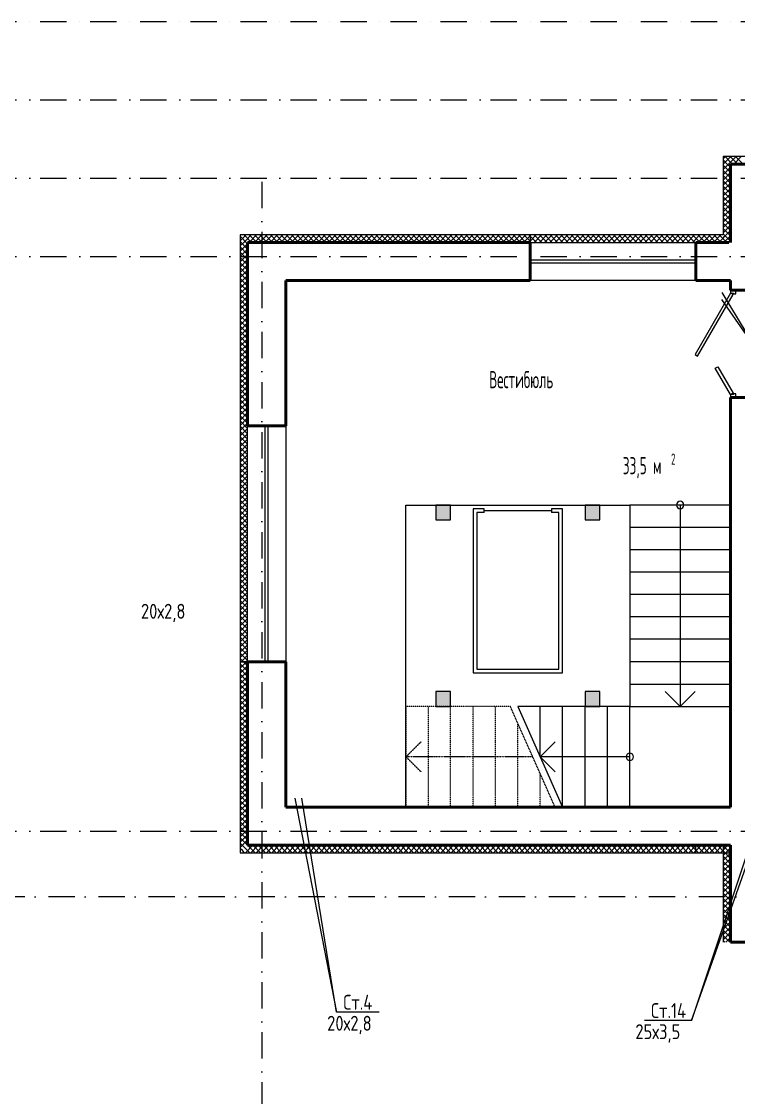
# Model space of a CAD drawing. Extents: x -1560602 to 321118, y -2308202 to -430103.
# Drawn here: x -1544603 to -1534998, y -2202217 to -2187796 of the extents above; entities that cross this region are included whole.
import ezdxf
from ezdxf.enums import TextEntityAlignment as Align

# ---------------------------------------------------------------- set-up
doc = ezdxf.new("R2010")
doc.units = 0
doc.header["$MEASUREMENT"] = 0
for name, pattern in [('Dot & Dashed', [670.277762, 352.777767, -176.388884, 0, -141.111112]), ('Штриховая', [0.4, 0.2, -0.2]), ('Штрихпунктирная', [0.670278, 0.352778, -0.176389, 0, -0.141111])]:
    doc.linetypes.add(name, pattern=pattern)
doc.layers.get('0').update_dxf_attribs({"color": 255, "linetype": 'CONTINUOUS'})
doc.layers.add('Двери', color=4, linetype='CONTINUOUS', lineweight=15)
doc.layers.add('стены', color=5, linetype='CONTINUOUS', lineweight=50)
for name, color, linetype in [('Оси', 253, 'Dot & Dashed'), ('отделка', 240, 'CONTINUOUS'), ('Текст', 7, 'CONTINUOUS'), ('Утеплитель', 6, 'CONTINUOUS')]:
    doc.layers.add(name, color=color, linetype=linetype)
doc.styles.get("Standard").update_dxf_attribs({"font": 'spds.shx', "width": 0.7, "height": 250})

msp = doc.modelspace()

# ---------------------------------------------------------------- hatches: boundary and pattern name
at = {"linetype": 'Continuous', "lineweight": 5}
for points in [[(-1539053.7, -2194476.2), (-1538853.7, -2194476.2), (-1538853.7, -2194276.2), (-1539053.7, -2194276.2)], [(-1537053.7, -2194476.2), (-1536853.7, -2194476.2), (-1536853.7, -2194276.2), (-1537053.7, -2194276.2)], [(-1539053.7, -2196976.2), (-1538853.7, -2196976.2), (-1538853.7, -2196776.2), (-1539053.7, -2196776.2)], [(-1537053.7, -2196976.2), (-1536853.7, -2196976.2), (-1536853.7, -2196776.2), (-1537053.7, -2196776.2)]]:
    msp.add_hatch(color=0, dxfattribs=at).paths.add_polyline_path(points, flags=0)

# ---------------------------------------------------------------- linework, layer by layer
at = {"color": 0}
for p, q in [((-1535219.3, -2191427.4, 0), (-1534783.3, -2192152.3)), ((-1534783.3, -2192152.3), (-1535219.3, -2191521.4, 0)), ((-1540942.3, -2198207), (-1540383.4, -2201073.8, 0)), ((-1540383.4, -2201073.8, 0), (-1540848.3, -2198207)), ((-1535624.9, -2201185.6, 0), (-1534552.1, -2198142.8, 0)), ((-1534648.6, -2198237.4, 0), (-1535624.9, -2201185.6, 0)), ((-1539813.2, -2201073.8, 0), (-1540383.4, -2201073.8, 0)), ((-1535624.9, -2201185.6, 0), (-1536258.9, -2201185.6, 0))]:
    msp.add_line(p, q, dxfattribs=at)
at = {"color": 0, "linetype": 'Continuous'}
for p, q in [((-1539453.7, -2198326.2), (-1539453.7, -2194276.2)), ((-1539453.7, -2194276.2), (-1536453.7, -2194276.2)), ((-1538853.7, -2194276.2), (-1539053.7, -2194276.2)), ((-1539053.7, -2194276.2), (-1539053.7, -2194476.2)), ((-1538853.7, -2194476.2), (-1538853.7, -2194276.2)), ((-1538553.7, -2194326.2), (-1538553.7, -2196526.2)), ((-1538403.7, -2194326.2), (-1538553.7, -2194326.2)), ((-1538403.7, -2194376.2), (-1538403.7, -2194326.2)), ((-1538403.7, -2194351.2), (-1537503.7, -2194351.2)), ((-1537353.7, -2194326.2), (-1537503.7, -2194326.2)), ((-1537503.7, -2194326.2), (-1537503.7, -2194376.2)), ((-1537353.7, -2196526.2), (-1537353.7, -2194326.2)), ((-1536853.7, -2194276.2), (-1537053.7, -2194276.2)), ((-1537053.7, -2194276.2), (-1537053.7, -2194476.2)), ((-1536853.7, -2194476.2), (-1536853.7, -2194276.2)), ((-1535103.7, -2194276.2), (-1536453.7, -2194276.2)), ((-1536453.7, -2194276.2), (-1536453.7, -2196676.2)), ((-1535778.7, -2194276.2), (-1535778.7, -2196976.2)), ((-1535103.7, -2196676.2), (-1535103.7, -2194276.2)), ((-1539053.7, -2194476.2), (-1538853.7, -2194476.2)), ((-1538503.7, -2194376.2), (-1538503.7, -2196476.2)), ((-1538403.7, -2194376.2), (-1538503.7, -2194376.2)), ((-1537403.7, -2194376.2), (-1537503.7, -2194376.2)), ((-1537403.7, -2196476.2), (-1537403.7, -2194376.2)), ((-1537053.7, -2194476.2), (-1536853.7, -2194476.2)), ((-1535103.7, -2194576.2), (-1536453.7, -2194576.2)), ((-1535103.7, -2194876.2), (-1536453.7, -2194876.2)), ((-1535103.7, -2195176.2), (-1536453.7, -2195176.2)), ((-1535103.7, -2195476.2), (-1536453.7, -2195476.2)), ((-1535103.7, -2195776.2), (-1536453.7, -2195776.2)), ((-1535103.7, -2196076.2), (-1536453.7, -2196076.2)), ((-1535103.7, -2196376.2), (-1536453.7, -2196376.2)), ((-1538553.7, -2196526.2), (-1537353.7, -2196526.2)), ((-1538503.7, -2196476.2), (-1537403.7, -2196476.2)), ((-1538853.7, -2196776.2), (-1539053.7, -2196776.2)), ((-1539053.7, -2196776.2), (-1539053.7, -2196976.2)), ((-1538853.7, -2196976.2), (-1538853.7, -2196776.2)), ((-1536853.7, -2196776.2), (-1537053.7, -2196776.2)), ((-1537053.7, -2196776.2), (-1537053.7, -2196976.2)), ((-1536853.7, -2196976.2), (-1536853.7, -2196776.2)), ((-1536453.7, -2196676.2), (-1535103.7, -2196676.2)), ((-1536453.7, -2196676.2), (-1536453.7, -2196976.2)), ((-1535978.7, -2196776.2), (-1535778.7, -2196976.2)), ((-1535778.7, -2196976.2), (-1535578.7, -2196776.2)), ((-1535103.7, -2196976.2), (-1535103.7, -2196676.2)), ((-1539053.7, -2196976.2), (-1538853.7, -2196976.2)), ((-1536453.7, -2196976.2), (-1537953.7, -2196976.2)), ((-1537953.7, -2196976.2), (-1537353.7, -2198326.2)), ((-1537653.7, -2197651.2), (-1537653.7, -2196976.2)), ((-1537353.7, -2198326.2), (-1537353.7, -2196976.2)), ((-1537053.7, -2198326.2), (-1537053.7, -2196976.2)), ((-1537053.7, -2196976.2), (-1536853.7, -2196976.2)), ((-1536753.7, -2198326.2), (-1536753.7, -2196976.2)), ((-1536453.7, -2196976.2), (-1535103.7, -2196976.2)), ((-1536453.7, -2198326.2), (-1536453.7, -2196976.2)), ((-1537453.7, -2197451.2), (-1537653.7, -2197651.2)), ((-1537653.7, -2197651.2), (-1537453.7, -2197851.2)), ((-1536453.7, -2197651.2), (-1537653.7, -2197651.2)), ((-1537353.7, -2198326.2), (-1536453.7, -2198326.2))]:
    msp.add_line(p, q, dxfattribs=at)
at = {"color": 0, "linetype": 'Штриховая'}
for p, q in [((-1539153.7, -2196976.2), (-1539453.7, -2196976.2)), ((-1539453.7, -2196976.2), (-1539453.7, -2198326.2)), ((-1538053.7, -2196976.2), (-1539153.7, -2196976.2)), ((-1539153.7, -2196976.2), (-1539153.7, -2198326.2)), ((-1538853.7, -2198326.2), (-1538853.7, -2196976.2)), ((-1538553.7, -2198326.2), (-1538553.7, -2196976.2)), ((-1538253.7, -2198326.2), (-1538253.7, -2196976.2)), ((-1537453.7, -2198326.2), (-1538053.7, -2196976.2)), ((-1537953.7, -2198326.2), (-1537953.7, -2197201)), ((-1537653.7, -2198326.2), (-1537653.7, -2197876)), ((-1539453.7, -2198326.2), (-1539153.7, -2198326.2)), ((-1539153.7, -2198326.2), (-1537453.7, -2198326.2))]:
    msp.add_line(p, q, dxfattribs=at)
at = {"color": 0, "linetype": 'Штрихпунктирная'}
for p, q in [((-1539253.7, -2197451.2), (-1539453.7, -2197651.2)), ((-1539453.7, -2197651.2), (-1539253.7, -2197851.2)), ((-1537753.7, -2197651.2), (-1539453.7, -2197651.2))]:
    msp.add_line(p, q, dxfattribs=at)
at = {"color": 0, "linetype": 'Continuous'}
for centre, start, end in [((-1535778.7, -2194276.2), 0, 180), ((-1535778.7, -2194276.2), 180, 0), ((-1536453.7, -2197651.2), 90, 270), ((-1536453.7, -2197651.2), 270, 90)]:
    msp.add_arc(centre, 50, start, end, dxfattribs=at)
at = {"layer": 'Двери', "color": 0, "linetype": 'Continuous'}
for p, q in [((-1535103.7, -2191435.9), (-1535579.7, -2192260.3)), ((-1535545.1, -2192280.3), (-1535069.1, -2191455.9)), ((-1535103.7, -2191395.9), (-1535103.7, -2191435.9)), ((-1535103.7, -2191435.9), (-1535063.7, -2191435.9)), ((-1535069.1, -2191455.9), (-1535103.7, -2191435.9)), ((-1535063.7, -2191435.9), (-1535063.7, -2191445.9)), ((-1535063.7, -2191445.9), (-1535033.7, -2191445.9)), ((-1535033.7, -2191445.9), (-1535033.7, -2191395.9)), ((-1535579.7, -2192260.3), (-1535545.1, -2192280.3)), ((-1535307.7, -2192442.5), (-1535273.1, -2192422.5)), ((-1535103.7, -2192795.9), (-1535307.7, -2192442.5)), ((-1535273.1, -2192422.5), (-1535069.1, -2192775.9)), ((-1535069.1, -2192775.9), (-1535103.7, -2192795.9)), ((-1535063.7, -2192795.9), (-1535103.7, -2192795.9)), ((-1535103.7, -2192795.9), (-1535103.7, -2192835.9)), ((-1535033.7, -2192785.9), (-1535063.7, -2192785.9)), ((-1535063.7, -2192785.9), (-1535063.7, -2192795.9)), ((-1535033.7, -2192835.9), (-1535033.7, -2192785.9))]:
    msp.add_line(p, q, dxfattribs=at)
at = {"layer": 'Оси', "color": 0, "linetype": 'Штрихпунктирная', "lineweight": -3, "ltscale": 1000}
for p, q in [((-1556419, -2187796.2), (-1508353.7, -2187796.2)), ((-1556419, -2188846.2), (-1496963.7, -2188846.2)), ((-1556419, -2189896.2), (-1496963.7, -2189896.2)), ((-1541383.7, -2189946.2), (-1541383.7, -2213001.2)), ((-1556419, -2190946.2), (-1496963.7, -2190946.2)), ((-1556419, -2198646.2), (-1501963.7, -2198646.2)), ((-1496963.7, -2199526.2), (-1556418.9, -2199526.2))]:
    msp.add_line(p, q, dxfattribs=at)
at = {"layer": 'отделка', "color": 0, "ltscale": 100}
for p, q in [((-1537788.7, -2190755.9), (-1535568.7, -2190755.9)), ((-1537788.7, -2190990.9), (-1535568.7, -2190990.9)), ((-1537788.7, -2191030.9), (-1535568.7, -2191030.9)), ((-1535568.7, -2191265.9), (-1537788.7, -2191265.9)), ((-1541573.7, -2196376), (-1541573.7, -2193216)), ((-1541338.7, -2196376), (-1541338.7, -2193216)), ((-1541298.7, -2196376), (-1541298.7, -2193216)), ((-1541063.7, -2193216), (-1541063.7, -2196376))]:
    msp.add_line(p, q, dxfattribs=at)
at = {"layer": 'стены', "color": 0, "linetype": 'Continuous'}
for p, q in [((-1535103.7, -2189705.8), (-1535103.7, -2190755.9)), ((-1534258.7, -2189705.8), (-1535103.7, -2189705.8)), ((-1537788.7, -2190755.9), (-1541573.7, -2190755.9)), ((-1541573.7, -2190755.9), (-1541573.7, -2193216)), ((-1537788.7, -2190755.9), (-1537788.7, -2190825.9)), ((-1537788.7, -2190755.9), (-1537788.7, -2190825.9)), ((-1535125, -2190755.9), (-1535568.7, -2190755.9)), ((-1535568.7, -2190755.9), (-1535568.7, -2190825.9)), ((-1535568.7, -2190755.9), (-1535568.7, -2190825.9)), ((-1537788.7, -2190825.9), (-1537788.7, -2191265.9)), ((-1535568.7, -2190825.9), (-1535568.7, -2191265.9)), ((-1541063.7, -2191265.9), (-1537788.7, -2191265.9)), ((-1541063.7, -2193216), (-1541063.7, -2191265.9)), ((-1535568.7, -2191265.9), (-1535103.7, -2191265.9)), ((-1535103.7, -2191265.9), (-1535103.7, -2191395.9)), ((-1534723.7, -2191395.9), (-1535103.7, -2191395.9)), ((-1535103.7, -2192835.9), (-1535103.7, -2198326.2)), ((-1531603.7, -2192835.9), (-1535103.7, -2192835.9)), ((-1541573.7, -2196376), (-1541573.7, -2198836.2)), ((-1541063.7, -2198326.2), (-1541063.7, -2196376)), ((-1535568.7, -2198326.2), (-1541063.7, -2198326.2)), ((-1535103.7, -2198326.2), (-1535568.7, -2198326.2)), ((-1541573.7, -2198836.2), (-1535568.7, -2198836.2)), ((-1535568.7, -2198836.2), (-1535103.7, -2198836.2)), ((-1535103.7, -2198836.2), (-1535103.7, -2200136.2)), ((-1535103.7, -2198936.2), (-1535103.7, -2198836.2)), ((-1535103.7, -2200136.2), (-1534623.7, -2200136.2))]:
    msp.add_line(p, q, dxfattribs=at)
at = {"layer": 'стены', "color": 0, "ltscale": 100}
for p, q in [((-1541063.7, -2193216), (-1541573.7, -2193216)), ((-1541063.7, -2196376), (-1541573.7, -2196376))]:
    msp.add_line(p, q, dxfattribs=at)
at = {"layer": 'Утеплитель', "color": 0, "linetype": 'Continuous'}
for p, q in [((-1535203.7, -2189605.8), (-1535203.7, -2190655.9)), ((-1534258.7, -2189605.8), (-1535203.7, -2189605.8)), ((-1535189.7, -2189623.7), (-1535171.8, -2189605.8)), ((-1535103.7, -2189679.1), (-1535177, -2189605.8)), ((-1535158.5, -2189663.3), (-1535103.7, -2189608.5)), ((-1535103.7, -2189608.4), (-1535106.3, -2189605.8)), ((-1535103.7, -2189608.5), (-1535101.1, -2189605.8)), ((-1535103.7, -2189679.2), (-1535030.4, -2189605.8)), ((-1535006.3, -2189705.8), (-1535103.7, -2189608.4)), ((-1535059.7, -2189705.8), (-1534959.7, -2189605.8)), ((-1534935.6, -2189705.8), (-1535035.6, -2189605.8)), ((-1535203.7, -2189637.8), (-1535189.7, -2189623.7)), ((-1535147.7, -2189705.8), (-1535203.7, -2189649.9)), ((-1535203.7, -2189708.5), (-1535201.1, -2189705.8)), ((-1535203.7, -2189779.2), (-1535130.4, -2189705.8)), ((-1535103.7, -2189820.6), (-1535203.7, -2189720.6)), ((-1535203.7, -2189849.9), (-1535103.7, -2189749.9)), ((-1535201.1, -2189705.8), (-1535158.5, -2189663.3)), ((-1535103.7, -2189749.9), (-1535147.7, -2189705.8)), ((-1535130.4, -2189705.8), (-1535127.4, -2189702.9)), ((-1535127.4, -2189702.9), (-1535103.7, -2189679.2)), ((-1535077, -2189705.8), (-1535103.7, -2189679.1)), ((-1535103.7, -2189891.3), (-1535203.7, -2189791.3)), ((-1535203.7, -2189920.6), (-1535103.7, -2189820.6)), ((-1535103.7, -2189962), (-1535203.7, -2189862)), ((-1535203.7, -2189991.3), (-1535103.7, -2189891.3)), ((-1535103.7, -2190032.7), (-1535203.7, -2189932.7)), ((-1535203.7, -2190062), (-1535103.7, -2189962)), ((-1535103.7, -2190103.4), (-1535203.7, -2190003.4)), ((-1535203.7, -2190132.8), (-1535103.7, -2190032.8)), ((-1535103.7, -2190174.1), (-1535203.7, -2190074.1)), ((-1535203.7, -2190203.5), (-1535103.7, -2190103.5)), ((-1535103.7, -2190244.8), (-1535203.7, -2190144.8)), ((-1535203.7, -2190274.2), (-1535103.7, -2190174.2)), ((-1535103.7, -2190315.5), (-1535203.7, -2190215.5)), ((-1535203.7, -2190344.9), (-1535103.7, -2190244.9)), ((-1535103.7, -2190386.3), (-1535203.7, -2190286.3)), ((-1535203.7, -2190415.6), (-1535103.7, -2190315.6)), ((-1535103.7, -2190457), (-1535203.7, -2190357)), ((-1535203.7, -2190486.3), (-1535103.7, -2190386.3)), ((-1535103.7, -2190527.7), (-1535203.7, -2190427.7)), ((-1535203.7, -2190557), (-1535103.7, -2190457)), ((-1535103.7, -2190598.4), (-1535203.7, -2190498.4)), ((-1535203.7, -2190627.7), (-1535103.7, -2190527.7)), ((-1535117, -2190655.9), (-1535203.7, -2190569.1)), ((-1535161.2, -2190655.9), (-1535103.7, -2190598.4)), ((-1537788.7, -2190655.9), (-1541673.7, -2190655.9)), ((-1541673.7, -2190655.9), (-1541673.7, -2196376)), ((-1541673.7, -2190663.1), (-1541670.1, -2190659.5)), ((-1541573.7, -2190775.2), (-1541673.7, -2190675.2)), ((-1541673.7, -2190733.8), (-1541634.8, -2190694.8)), ((-1541673.7, -2190804.5), (-1541599.4, -2190730.2)), ((-1541573.7, -2190845.9), (-1541673.7, -2190745.9)), ((-1541670.1, -2190659.5), (-1541666.5, -2190655.9)), ((-1541634.8, -2190694.8), (-1541595.8, -2190655.9)), ((-1541522.4, -2190755.9), (-1541622.4, -2190655.9)), ((-1541599.4, -2190730.2), (-1541525.1, -2190655.9)), ((-1541554.4, -2190755.9), (-1541454.4, -2190655.9)), ((-1541451.6, -2190755.9), (-1541551.6, -2190655.9)), ((-1541483.7, -2190755.9), (-1541383.7, -2190655.9)), ((-1541380.9, -2190755.9), (-1541480.9, -2190655.9)), ((-1541413, -2190755.9), (-1541313, -2190655.9)), ((-1541310.2, -2190755.9), (-1541410.2, -2190655.9)), ((-1541342.3, -2190755.9), (-1541242.3, -2190655.9)), ((-1541239.5, -2190755.9), (-1541339.5, -2190655.9)), ((-1541271.6, -2190755.9), (-1541171.6, -2190655.9)), ((-1541168.8, -2190755.9), (-1541268.8, -2190655.9)), ((-1541200.9, -2190755.9), (-1541100.9, -2190655.9)), ((-1541098.1, -2190755.9), (-1541198.1, -2190655.9)), ((-1541130.1, -2190755.9), (-1541030.1, -2190655.9)), ((-1541027.4, -2190755.9), (-1541127.4, -2190655.9)), ((-1541059.4, -2190755.9), (-1540959.4, -2190655.9)), ((-1540956.7, -2190755.9), (-1541056.7, -2190655.9)), ((-1540988.7, -2190755.9), (-1540888.7, -2190655.9)), ((-1540886, -2190755.9), (-1540986, -2190655.9)), ((-1540918, -2190755.9), (-1540818, -2190655.9)), ((-1540815.2, -2190755.9), (-1540915.2, -2190655.9)), ((-1540847.3, -2190755.9), (-1540747.3, -2190655.9)), ((-1540744.5, -2190755.9), (-1540844.5, -2190655.9)), ((-1540776.6, -2190755.9), (-1540676.6, -2190655.9)), ((-1540673.8, -2190755.9), (-1540773.8, -2190655.9)), ((-1540705.9, -2190755.9), (-1540605.9, -2190655.9)), ((-1540603.1, -2190755.9), (-1540703.1, -2190655.9)), ((-1540635.2, -2190755.9), (-1540535.2, -2190655.9)), ((-1540532.4, -2190755.9), (-1540632.4, -2190655.9)), ((-1540564.5, -2190755.9), (-1540464.5, -2190655.9)), ((-1540461.7, -2190755.9), (-1540561.7, -2190655.9)), ((-1540493.7, -2190755.9), (-1540393.7, -2190655.9)), ((-1540391, -2190755.9), (-1540491, -2190655.9)), ((-1540423, -2190755.9), (-1540323, -2190655.9)), ((-1540320.3, -2190755.9), (-1540420.3, -2190655.9)), ((-1540352.3, -2190755.9), (-1540252.3, -2190655.9)), ((-1540249.6, -2190755.9), (-1540349.6, -2190655.9)), ((-1540281.6, -2190755.9), (-1540181.6, -2190655.9)), ((-1540178.8, -2190755.9), (-1540278.8, -2190655.9)), ((-1540210.9, -2190755.9), (-1540110.9, -2190655.9)), ((-1540108.1, -2190755.9), (-1540208.1, -2190655.9)), ((-1540140.2, -2190755.9), (-1540040.2, -2190655.9)), ((-1540037.4, -2190755.9), (-1540137.4, -2190655.9)), ((-1540069.5, -2190755.9), (-1539969.5, -2190655.9)), ((-1539966.7, -2190755.9), (-1540066.7, -2190655.9)), ((-1539998.8, -2190755.9), (-1539898.8, -2190655.9)), ((-1539896, -2190755.9), (-1539996, -2190655.9)), ((-1539928.1, -2190755.9), (-1539828.1, -2190655.9)), ((-1539825.3, -2190755.9), (-1539925.3, -2190655.9)), ((-1539857.4, -2190755.9), (-1539757.4, -2190655.9)), ((-1539754.6, -2190755.9), (-1539854.6, -2190655.9)), ((-1539786.6, -2190755.9), (-1539686.6, -2190655.9)), ((-1539683.9, -2190755.9), (-1539783.9, -2190655.9)), ((-1539715.9, -2190755.9), (-1539615.9, -2190655.9)), ((-1539613.2, -2190755.9), (-1539713.2, -2190655.9)), ((-1539645.2, -2190755.9), (-1539545.2, -2190655.9)), ((-1539542.5, -2190755.9), (-1539642.5, -2190655.9)), ((-1539574.5, -2190755.9), (-1539474.5, -2190655.9)), ((-1539471.7, -2190755.9), (-1539571.7, -2190655.9)), ((-1539503.8, -2190755.9), (-1539403.8, -2190655.9)), ((-1539401, -2190755.9), (-1539501, -2190655.9)), ((-1539433.1, -2190755.9), (-1539333.1, -2190655.9)), ((-1539330.3, -2190755.9), (-1539430.3, -2190655.9)), ((-1539362.4, -2190755.9), (-1539262.4, -2190655.9)), ((-1539259.6, -2190755.9), (-1539359.6, -2190655.9)), ((-1539291.7, -2190755.9), (-1539191.7, -2190655.9)), ((-1539188.9, -2190755.9), (-1539288.9, -2190655.9)), ((-1539221, -2190755.9), (-1539121, -2190655.9)), ((-1539118.2, -2190755.9), (-1539218.2, -2190655.9)), ((-1539150.2, -2190755.9), (-1539050.2, -2190655.9)), ((-1539047.5, -2190755.9), (-1539147.5, -2190655.9)), ((-1539079.5, -2190755.9), (-1538979.5, -2190655.9)), ((-1538976.8, -2190755.9), (-1539076.8, -2190655.9)), ((-1539008.8, -2190755.9), (-1538908.8, -2190655.9)), ((-1538906.1, -2190755.9), (-1539006.1, -2190655.9)), ((-1538938.1, -2190755.9), (-1538838.1, -2190655.9)), ((-1538835.3, -2190755.9), (-1538935.3, -2190655.9)), ((-1538867.4, -2190755.9), (-1538767.4, -2190655.9)), ((-1538764.6, -2190755.9), (-1538864.6, -2190655.9)), ((-1538796.7, -2190755.9), (-1538696.7, -2190655.9)), ((-1538693.9, -2190755.9), (-1538793.9, -2190655.9)), ((-1538726, -2190755.9), (-1538626, -2190655.9)), ((-1538623.2, -2190755.9), (-1538723.2, -2190655.9)), ((-1538655.3, -2190755.9), (-1538555.3, -2190655.9)), ((-1538552.5, -2190755.9), (-1538652.5, -2190655.9)), ((-1538584.6, -2190755.9), (-1538484.6, -2190655.9)), ((-1538481.8, -2190755.9), (-1538581.8, -2190655.9)), ((-1538513.8, -2190755.9), (-1538413.8, -2190655.9)), ((-1538411.1, -2190755.9), (-1538511.1, -2190655.9)), ((-1538443.1, -2190755.9), (-1538343.1, -2190655.9)), ((-1538340.4, -2190755.9), (-1538440.4, -2190655.9)), ((-1538372.4, -2190755.9), (-1538272.4, -2190655.9)), ((-1538269.7, -2190755.9), (-1538369.7, -2190655.9)), ((-1538301.7, -2190755.9), (-1538201.7, -2190655.9)), ((-1538198.9, -2190755.9), (-1538298.9, -2190655.9)), ((-1538231, -2190755.9), (-1538131, -2190655.9)), ((-1538128.2, -2190755.9), (-1538228.2, -2190655.9)), ((-1538160.3, -2190755.9), (-1538060.3, -2190655.9)), ((-1538057.5, -2190755.9), (-1538157.5, -2190655.9)), ((-1538089.6, -2190755.9), (-1537989.6, -2190655.9)), ((-1537986.8, -2190755.9), (-1538086.8, -2190655.9)), ((-1538018.9, -2190755.9), (-1537918.9, -2190655.9)), ((-1537916.1, -2190755.9), (-1538016.1, -2190655.9)), ((-1537948.2, -2190755.9), (-1537848.2, -2190655.9)), ((-1537845.4, -2190755.9), (-1537945.4, -2190655.9)), ((-1537877.5, -2190755.9), (-1537788.7, -2190667.1)), ((-1537788.7, -2190741.8), (-1537874.7, -2190655.9)), ((-1537806.7, -2190755.9), (-1537788.7, -2190737.9)), ((-1537788.7, -2190671.1), (-1537804, -2190655.9)), ((-1537788.7, -2190655.9), (-1537788.7, -2190755.9)), ((-1537788.7, -2190655.9), (-1537788.7, -2190755.9)), ((-1535203.7, -2190655.9), (-1537788.7, -2190655.9)), ((-1537788.7, -2190667.1), (-1537777.5, -2190655.9)), ((-1537788.7, -2190737.9), (-1537706.7, -2190655.9)), ((-1537704, -2190755.9), (-1537788.7, -2190671.1)), ((-1537774.7, -2190755.9), (-1537788.7, -2190741.8)), ((-1537736, -2190755.9), (-1537636, -2190655.9)), ((-1537633.3, -2190755.9), (-1537733.3, -2190655.9)), ((-1537665.3, -2190755.9), (-1537565.3, -2190655.9)), ((-1537562.6, -2190755.9), (-1537662.6, -2190655.9)), ((-1537594.6, -2190755.9), (-1537494.6, -2190655.9)), ((-1537491.8, -2190755.9), (-1537591.8, -2190655.9)), ((-1537523.9, -2190755.9), (-1537423.9, -2190655.9)), ((-1537421.1, -2190755.9), (-1537521.1, -2190655.9)), ((-1537453.2, -2190755.9), (-1537353.2, -2190655.9)), ((-1537350.4, -2190755.9), (-1537450.4, -2190655.9)), ((-1537382.5, -2190755.9), (-1537282.5, -2190655.9)), ((-1537279.7, -2190755.9), (-1537379.7, -2190655.9)), ((-1537311.8, -2190755.9), (-1537211.8, -2190655.9)), ((-1537209, -2190755.9), (-1537309, -2190655.9)), ((-1537241.1, -2190755.9), (-1537141.1, -2190655.9)), ((-1537138.3, -2190755.9), (-1537238.3, -2190655.9)), ((-1537170.3, -2190755.9), (-1537070.3, -2190655.9)), ((-1537067.6, -2190755.9), (-1537167.6, -2190655.9)), ((-1537099.6, -2190755.9), (-1536999.6, -2190655.9)), ((-1536996.9, -2190755.9), (-1537096.9, -2190655.9)), ((-1537028.9, -2190755.9), (-1536928.9, -2190655.9)), ((-1536926.2, -2190755.9), (-1537026.2, -2190655.9)), ((-1536958.2, -2190755.9), (-1536858.2, -2190655.9)), ((-1536855.4, -2190755.9), (-1536955.4, -2190655.9)), ((-1536887.5, -2190755.9), (-1536787.5, -2190655.9)), ((-1536784.7, -2190755.9), (-1536884.7, -2190655.9)), ((-1536816.8, -2190755.9), (-1536716.8, -2190655.9)), ((-1536714, -2190755.9), (-1536814, -2190655.9)), ((-1536746.1, -2190755.9), (-1536646.1, -2190655.9)), ((-1536643.3, -2190755.9), (-1536743.3, -2190655.9)), ((-1536675.4, -2190755.9), (-1536575.4, -2190655.9)), ((-1536572.6, -2190755.9), (-1536672.6, -2190655.9)), ((-1536604.7, -2190755.9), (-1536504.7, -2190655.9)), ((-1536501.9, -2190755.9), (-1536601.9, -2190655.9)), ((-1536533.9, -2190755.9), (-1536433.9, -2190655.9)), ((-1536431.2, -2190755.9), (-1536531.2, -2190655.9)), ((-1536463.2, -2190755.9), (-1536363.2, -2190655.9)), ((-1536360.5, -2190755.9), (-1536460.5, -2190655.9)), ((-1536392.5, -2190755.9), (-1536292.5, -2190655.9)), ((-1536289.8, -2190755.9), (-1536389.8, -2190655.9)), ((-1536321.8, -2190755.9), (-1536221.8, -2190655.9)), ((-1536219.1, -2190755.9), (-1536319.1, -2190655.9)), ((-1536251.1, -2190755.9), (-1536151.1, -2190655.9)), ((-1536148.3, -2190755.9), (-1536248.3, -2190655.9)), ((-1536180.4, -2190755.9), (-1536080.4, -2190655.9)), ((-1536077.6, -2190755.9), (-1536177.6, -2190655.9)), ((-1536109.7, -2190755.9), (-1536009.7, -2190655.9)), ((-1536006.9, -2190755.9), (-1536106.9, -2190655.9)), ((-1536039, -2190755.9), (-1535939, -2190655.9)), ((-1535936.2, -2190755.9), (-1536036.2, -2190655.9)), ((-1535968.3, -2190755.9), (-1535868.3, -2190655.9)), ((-1535865.5, -2190755.9), (-1535965.5, -2190655.9)), ((-1535897.6, -2190755.9), (-1535797.6, -2190655.9)), ((-1535794.8, -2190755.9), (-1535894.8, -2190655.9)), ((-1535826.8, -2190755.9), (-1535726.8, -2190655.9)), ((-1535724.1, -2190755.9), (-1535824.1, -2190655.9)), ((-1535756.1, -2190755.9), (-1535656.1, -2190655.9)), ((-1535653.4, -2190755.9), (-1535753.4, -2190655.9)), ((-1535685.4, -2190755.9), (-1535585.4, -2190655.9)), ((-1535582.7, -2190755.9), (-1535682.7, -2190655.9)), ((-1535614.7, -2190755.9), (-1535514.7, -2190655.9)), ((-1535511.9, -2190755.9), (-1535611.9, -2190655.9)), ((-1535544, -2190755.9), (-1535444, -2190655.9)), ((-1535441.2, -2190755.9), (-1535541.2, -2190655.9)), ((-1535473.3, -2190755.9), (-1535373.3, -2190655.9)), ((-1535370.5, -2190755.9), (-1535470.5, -2190655.9)), ((-1535402.6, -2190755.9), (-1535302.6, -2190655.9)), ((-1535299.8, -2190755.9), (-1535399.8, -2190655.9)), ((-1535331.9, -2190755.9), (-1535231.9, -2190655.9)), ((-1535229.1, -2190755.9), (-1535329.1, -2190655.9)), ((-1535261.2, -2190755.9), (-1535203.7, -2190698.4)), ((-1535203.7, -2190710.5), (-1535258.4, -2190655.9)), ((-1535187.7, -2190655.9), (-1535203.7, -2190639.8)), ((-1535203.7, -2190698.4), (-1535185, -2190679.7)), ((-1535158.4, -2190755.9), (-1535203.7, -2190710.5)), ((-1535190.4, -2190755.9), (-1535153.8, -2190719.3)), ((-1535103.7, -2190739.8), (-1535187.7, -2190655.9)), ((-1535185, -2190679.7), (-1535161.2, -2190655.9)), ((-1535153.8, -2190719.3), (-1535103.7, -2190669.2)), ((-1535119.7, -2190755.9), (-1535103.7, -2190739.9)), ((-1535103.7, -2190669.1), (-1535117, -2190655.9)), ((-1541673.7, -2190875.2), (-1541573.7, -2190775.2)), ((-1541573.7, -2190916.6), (-1541673.7, -2190816.6)), ((-1541673.7, -2190945.9), (-1541573.7, -2190845.9)), ((-1541573.7, -2190987.3), (-1541673.7, -2190887.3)), ((-1541673.7, -2191016.6), (-1541573.7, -2190916.6)), ((-1541573.7, -2191058), (-1541673.7, -2190958)), ((-1541673.7, -2191087.3), (-1541573.7, -2190987.3)), ((-1541573.7, -2191128.7), (-1541673.7, -2191028.7)), ((-1541673.7, -2191158), (-1541573.7, -2191058)), ((-1541573.7, -2191199.5), (-1541673.7, -2191099.5)), ((-1541673.7, -2191228.7), (-1541573.7, -2191128.7)), ((-1541573.7, -2191270.2), (-1541673.7, -2191170.2)), ((-1541673.7, -2191299.5), (-1541573.7, -2191199.5)), ((-1541573.7, -2191340.9), (-1541673.7, -2191240.9)), ((-1541673.7, -2191370.2), (-1541573.7, -2191270.2)), ((-1541573.7, -2191411.6), (-1541673.7, -2191311.6)), ((-1541673.7, -2191440.9), (-1541573.7, -2191340.9)), ((-1541573.7, -2191482.3), (-1541673.7, -2191382.3)), ((-1541673.7, -2191511.6), (-1541573.7, -2191411.6)), ((-1541573.7, -2191553), (-1541673.7, -2191453)), ((-1541673.7, -2191582.3), (-1541573.7, -2191482.3)), ((-1541573.7, -2191623.7), (-1541673.7, -2191523.7)), ((-1541673.7, -2191653), (-1541573.7, -2191553)), ((-1541573.7, -2191694.4), (-1541673.7, -2191594.4)), ((-1541673.7, -2191723.7), (-1541573.7, -2191623.7)), ((-1541573.7, -2191765.1), (-1541673.7, -2191665.1)), ((-1541673.7, -2191794.4), (-1541573.7, -2191694.4)), ((-1541573.7, -2191835.8), (-1541673.7, -2191735.8)), ((-1541673.7, -2191865.1), (-1541573.7, -2191765.1)), ((-1541573.7, -2191906.6), (-1541673.7, -2191806.6)), ((-1541673.7, -2191935.8), (-1541573.7, -2191835.8)), ((-1541573.7, -2191977.3), (-1541673.7, -2191877.3)), ((-1541673.7, -2192006.6), (-1541573.7, -2191906.6)), ((-1541573.7, -2192048), (-1541673.7, -2191948)), ((-1541673.7, -2192077.3), (-1541573.7, -2191977.3)), ((-1541573.7, -2192118.7), (-1541673.7, -2192018.7)), ((-1541673.7, -2192148), (-1541573.7, -2192048)), ((-1541573.7, -2192189.4), (-1541673.7, -2192089.4)), ((-1541673.7, -2192218.7), (-1541573.7, -2192118.7)), ((-1541573.7, -2192260.1), (-1541673.7, -2192160.1)), ((-1541673.7, -2192289.4), (-1541573.7, -2192189.4)), ((-1541573.7, -2192330.8), (-1541673.7, -2192230.8)), ((-1541673.7, -2192360.1), (-1541573.7, -2192260.1)), ((-1541573.7, -2192401.5), (-1541673.7, -2192301.5)), ((-1541673.7, -2192430.8), (-1541573.7, -2192330.8)), ((-1541573.7, -2192472.2), (-1541673.7, -2192372.2)), ((-1541673.7, -2192501.5), (-1541573.7, -2192401.5)), ((-1541573.7, -2192543), (-1541673.7, -2192443)), ((-1541673.7, -2192572.2), (-1541573.7, -2192472.2)), ((-1541573.7, -2192613.7), (-1541673.7, -2192513.7)), ((-1541673.7, -2192643), (-1541573.7, -2192543)), ((-1541573.7, -2192684.4), (-1541673.7, -2192584.4)), ((-1541673.7, -2192713.7), (-1541573.7, -2192613.7)), ((-1541573.7, -2192755.1), (-1541673.7, -2192655.1)), ((-1541673.7, -2192784.4), (-1541573.7, -2192684.4)), ((-1541573.7, -2192825.8), (-1541673.7, -2192725.8)), ((-1541673.7, -2192855.1), (-1541573.7, -2192755.1)), ((-1541573.7, -2192896.5), (-1541673.7, -2192796.5)), ((-1541673.7, -2192925.8), (-1541573.7, -2192825.8)), ((-1541573.7, -2192967.2), (-1541673.7, -2192867.2)), ((-1541673.7, -2192996.5), (-1541573.7, -2192896.5)), ((-1541573.7, -2193037.9), (-1541673.7, -2192937.9)), ((-1541673.7, -2193067.2), (-1541573.7, -2192967.2)), ((-1541573.7, -2193108.6), (-1541673.7, -2193008.6)), ((-1541673.7, -2193137.9), (-1541573.7, -2193037.9)), ((-1541573.7, -2193179.4), (-1541673.7, -2193079.4)), ((-1541673.7, -2193208.6), (-1541573.7, -2193108.6)), ((-1541573.7, -2193250.1), (-1541673.7, -2193150.1)), ((-1541673.7, -2193279.4), (-1541573.7, -2193179.4)), ((-1541573.7, -2193320.8), (-1541673.7, -2193220.8)), ((-1541673.7, -2193350.1), (-1541573.7, -2193250.1)), ((-1541573.7, -2193391.5), (-1541673.7, -2193291.5)), ((-1541673.7, -2193420.8), (-1541573.7, -2193320.8)), ((-1541573.7, -2193462.2), (-1541673.7, -2193362.2)), ((-1541673.7, -2193491.5), (-1541573.7, -2193391.5)), ((-1541573.7, -2193532.9), (-1541673.7, -2193432.9)), ((-1541673.7, -2193562.2), (-1541573.7, -2193462.2)), ((-1541573.7, -2193603.6), (-1541673.7, -2193503.6)), ((-1541673.7, -2193632.9), (-1541573.7, -2193532.9)), ((-1541573.7, -2193674.3), (-1541673.7, -2193574.3)), ((-1541673.7, -2193703.6), (-1541573.7, -2193603.6)), ((-1541573.7, -2193745), (-1541673.7, -2193645)), ((-1541673.7, -2193774.3), (-1541573.7, -2193674.3)), ((-1541573.7, -2193815.7), (-1541673.7, -2193715.7)), ((-1541673.7, -2193845), (-1541573.7, -2193745)), ((-1541573.7, -2193886.5), (-1541673.7, -2193786.5)), ((-1541673.7, -2193915.7), (-1541573.7, -2193815.7)), ((-1541573.7, -2193957.2), (-1541673.7, -2193857.2)), ((-1541673.7, -2193986.5), (-1541573.7, -2193886.5)), ((-1541573.7, -2194027.9), (-1541673.7, -2193927.9)), ((-1541673.7, -2194057.2), (-1541573.7, -2193957.2)), ((-1541573.7, -2194098.6), (-1541673.7, -2193998.6)), ((-1541673.7, -2194127.9), (-1541573.7, -2194027.9)), ((-1541573.7, -2194169.3), (-1541673.7, -2194069.3)), ((-1541673.7, -2194198.6), (-1541573.7, -2194098.6)), ((-1541573.7, -2194240), (-1541673.7, -2194140)), ((-1541673.7, -2194269.3), (-1541573.7, -2194169.3)), ((-1541573.7, -2194310.7), (-1541673.7, -2194210.7)), ((-1541673.7, -2194340), (-1541573.7, -2194240)), ((-1541573.7, -2194381.4), (-1541673.7, -2194281.4)), ((-1541673.7, -2194410.7), (-1541573.7, -2194310.7)), ((-1541573.7, -2194452.1), (-1541673.7, -2194352.1)), ((-1541673.7, -2194481.4), (-1541573.7, -2194381.4)), ((-1541573.7, -2194522.9), (-1541673.7, -2194422.9)), ((-1541673.7, -2194552.1), (-1541573.7, -2194452.1)), ((-1541573.7, -2194593.6), (-1541673.7, -2194493.6)), ((-1541673.7, -2194622.9), (-1541573.7, -2194522.9)), ((-1541573.7, -2194664.3), (-1541673.7, -2194564.3)), ((-1541673.7, -2194693.6), (-1541573.7, -2194593.6)), ((-1541573.7, -2194735), (-1541673.7, -2194635)), ((-1541673.7, -2194764.3), (-1541573.7, -2194664.3)), ((-1541573.7, -2194805.7), (-1541673.7, -2194705.7)), ((-1541673.7, -2194835), (-1541573.7, -2194735)), ((-1541573.7, -2194876.4), (-1541673.7, -2194776.4)), ((-1541673.7, -2194905.7), (-1541573.7, -2194805.7)), ((-1541573.7, -2194947.1), (-1541673.7, -2194847.1)), ((-1541673.7, -2194976.4), (-1541573.7, -2194876.4)), ((-1541573.7, -2195017.8), (-1541673.7, -2194917.8)), ((-1541673.7, -2195047.1), (-1541573.7, -2194947.1)), ((-1541573.7, -2195088.5), (-1541673.7, -2194988.5)), ((-1541673.7, -2195117.8), (-1541573.7, -2195017.8)), ((-1541573.7, -2195159.3), (-1541673.7, -2195059.3)), ((-1541673.7, -2195188.5), (-1541573.7, -2195088.5)), ((-1541573.7, -2195230), (-1541673.7, -2195130)), ((-1541673.7, -2195259.3), (-1541573.7, -2195159.3)), ((-1541573.7, -2195300.7), (-1541673.7, -2195200.7)), ((-1541673.7, -2195330), (-1541573.7, -2195230)), ((-1541573.7, -2195371.4), (-1541673.7, -2195271.4)), ((-1541673.7, -2195400.7), (-1541573.7, -2195300.7)), ((-1541573.7, -2195442.1), (-1541673.7, -2195342.1)), ((-1541673.7, -2195471.4), (-1541573.7, -2195371.4)), ((-1541573.7, -2195512.8), (-1541673.7, -2195412.8)), ((-1541673.7, -2195542.1), (-1541573.7, -2195442.1)), ((-1541573.7, -2195583.5), (-1541673.7, -2195483.5)), ((-1541673.7, -2195612.8), (-1541573.7, -2195512.8)), ((-1541573.7, -2195654.2), (-1541673.7, -2195554.2)), ((-1541673.7, -2195683.5), (-1541573.7, -2195583.5)), ((-1541573.7, -2195724.9), (-1541673.7, -2195624.9)), ((-1541673.7, -2195754.2), (-1541573.7, -2195654.2)), ((-1541573.7, -2195795.6), (-1541673.7, -2195695.6)), ((-1541673.7, -2195824.9), (-1541573.7, -2195724.9)), ((-1541573.7, -2195866.4), (-1541673.7, -2195766.4)), ((-1541673.7, -2195895.6), (-1541573.7, -2195795.6)), ((-1541573.7, -2195937.1), (-1541673.7, -2195837.1)), ((-1541673.7, -2195966.4), (-1541573.7, -2195866.4)), ((-1541573.7, -2196007.8), (-1541673.7, -2195907.8)), ((-1541673.7, -2196037.1), (-1541573.7, -2195937.1)), ((-1541573.7, -2196078.5), (-1541673.7, -2195978.5)), ((-1541673.7, -2196107.8), (-1541573.7, -2196007.8)), ((-1541573.7, -2196149.2), (-1541673.7, -2196049.2)), ((-1541673.7, -2196178.5), (-1541573.7, -2196078.5)), ((-1541573.7, -2196219.9), (-1541673.7, -2196119.9)), ((-1541673.7, -2196249.2), (-1541573.7, -2196149.2)), ((-1541573.7, -2196290.6), (-1541673.7, -2196190.6)), ((-1541673.7, -2196319.9), (-1541573.7, -2196219.9)), ((-1541573.7, -2196361.3), (-1541673.7, -2196261.3)), ((-1541629.7, -2196376), (-1541673.7, -2196332)), ((-1541673.7, -2196376), (-1541573.7, -2196376)), ((-1541673.7, -2196376), (-1541673.7, -2198936.2)), ((-1541673.7, -2196390.6), (-1541659.1, -2196376)), ((-1541673.7, -2196461.3), (-1541588.4, -2196376)), ((-1541659.1, -2196376), (-1541573.7, -2196290.6)), ((-1541573.7, -2196432), (-1541629.7, -2196376)), ((-1541588.4, -2196376), (-1541573.7, -2196361.3)), ((-1541573.7, -2196502.8), (-1541673.7, -2196402.8)), ((-1541673.7, -2196532), (-1541573.7, -2196432)), ((-1541573.7, -2196573.5), (-1541673.7, -2196473.5)), ((-1541673.7, -2196602.8), (-1541573.7, -2196502.8)), ((-1541573.7, -2196644.2), (-1541673.7, -2196544.2)), ((-1541673.7, -2196673.5), (-1541573.7, -2196573.5)), ((-1541573.7, -2196714.9), (-1541673.7, -2196614.9)), ((-1541673.7, -2196744.2), (-1541573.7, -2196644.2)), ((-1541573.7, -2196785.6), (-1541673.7, -2196685.6)), ((-1541673.7, -2196814.9), (-1541573.7, -2196714.9)), ((-1541573.7, -2196856.3), (-1541673.7, -2196756.3)), ((-1541673.7, -2196885.6), (-1541573.7, -2196785.6)), ((-1541573.7, -2196927), (-1541673.7, -2196827)), ((-1541673.7, -2196956.3), (-1541573.7, -2196856.3)), ((-1541573.7, -2196997.7), (-1541673.7, -2196897.7)), ((-1541673.7, -2197027), (-1541573.7, -2196927)), ((-1541573.7, -2197068.4), (-1541673.7, -2196968.4)), ((-1541673.7, -2197097.7), (-1541573.7, -2196997.7)), ((-1541573.7, -2197139.2), (-1541673.7, -2197039.2)), ((-1541673.7, -2197168.4), (-1541573.7, -2197068.4)), ((-1541573.7, -2197209.9), (-1541673.7, -2197109.9)), ((-1541673.7, -2197239.2), (-1541573.7, -2197139.2)), ((-1541573.7, -2197280.6), (-1541673.7, -2197180.6)), ((-1541673.7, -2197309.9), (-1541573.7, -2197209.9)), ((-1541573.7, -2197351.3), (-1541673.7, -2197251.3)), ((-1541673.7, -2197380.6), (-1541573.7, -2197280.6)), ((-1541573.7, -2197422), (-1541673.7, -2197322)), ((-1541673.7, -2197451.3), (-1541573.7, -2197351.3)), ((-1541573.7, -2197492.7), (-1541673.7, -2197392.7)), ((-1541673.7, -2197522), (-1541573.7, -2197422)), ((-1541573.7, -2197563.4), (-1541673.7, -2197463.4)), ((-1541673.7, -2197592.7), (-1541573.7, -2197492.7)), ((-1541573.7, -2197634.1), (-1541673.7, -2197534.1)), ((-1541673.7, -2197663.4), (-1541573.7, -2197563.4)), ((-1541573.7, -2197704.8), (-1541673.7, -2197604.8)), ((-1541673.7, -2197734.1), (-1541573.7, -2197634.1)), ((-1541573.7, -2197775.5), (-1541673.7, -2197675.5)), ((-1541673.7, -2197804.8), (-1541573.7, -2197704.8)), ((-1541573.7, -2197846.3), (-1541673.7, -2197746.3)), ((-1541673.7, -2197875.5), (-1541573.7, -2197775.5)), ((-1541573.7, -2197917), (-1541673.7, -2197817)), ((-1541673.7, -2197946.3), (-1541573.7, -2197846.3)), ((-1541573.7, -2197987.7), (-1541673.7, -2197887.7)), ((-1541673.7, -2198017), (-1541573.7, -2197917)), ((-1541573.7, -2198058.4), (-1541673.7, -2197958.4)), ((-1541673.7, -2198087.7), (-1541573.7, -2197987.7)), ((-1541573.7, -2198129.1), (-1541673.7, -2198029.1)), ((-1541673.7, -2198158.4), (-1541573.7, -2198058.4)), ((-1541573.7, -2198199.8), (-1541673.7, -2198099.8)), ((-1541673.7, -2198229.1), (-1541573.7, -2198129.1)), ((-1541573.7, -2198270.5), (-1541673.7, -2198170.5)), ((-1541673.7, -2198299.8), (-1541573.7, -2198199.8)), ((-1541573.7, -2198341.2), (-1541673.7, -2198241.2)), ((-1541673.7, -2198370.5), (-1541573.7, -2198270.5)), ((-1541573.7, -2198411.9), (-1541673.7, -2198311.9)), ((-1541673.7, -2198441.2), (-1541573.7, -2198341.2)), ((-1541573.7, -2198482.7), (-1541673.7, -2198382.7)), ((-1541673.7, -2198511.9), (-1541573.7, -2198411.9)), ((-1541573.7, -2198553.4), (-1541673.7, -2198453.4)), ((-1541673.7, -2198582.7), (-1541573.7, -2198482.7)), ((-1541573.7, -2198624.1), (-1541673.7, -2198524.1)), ((-1541673.7, -2198653.4), (-1541573.7, -2198553.4)), ((-1541573.7, -2198694.8), (-1541673.7, -2198594.8)), ((-1541673.7, -2198724.1), (-1541573.7, -2198624.1)), ((-1541573.7, -2198765.5), (-1541673.7, -2198665.5)), ((-1541673.7, -2198794.8), (-1541573.7, -2198694.8)), ((-1541573.7, -2198836.2), (-1541673.7, -2198736.2)), ((-1541673.7, -2198865.5), (-1541573.7, -2198765.5)), ((-1541609.1, -2198871.6), (-1541673.7, -2198806.9)), ((-1541603, -2198936.2), (-1541503, -2198836.2)), ((-1541473.7, -2198936.2), (-1541573.7, -2198836.2)), ((-1541532.3, -2198936.2), (-1541432.3, -2198836.2)), ((-1541403, -2198936.2), (-1541503, -2198836.2)), ((-1541461.6, -2198936.2), (-1541361.6, -2198836.2)), ((-1541332.3, -2198936.2), (-1541432.3, -2198836.2)), ((-1541390.9, -2198936.2), (-1541290.9, -2198836.2)), ((-1541261.6, -2198936.2), (-1541361.6, -2198836.2)), ((-1541320.2, -2198936.2), (-1541220.2, -2198836.2)), ((-1541190.9, -2198936.2), (-1541290.9, -2198836.2)), ((-1541249.5, -2198936.2), (-1541149.5, -2198836.2)), ((-1541120.2, -2198936.2), (-1541220.2, -2198836.2)), ((-1541178.8, -2198936.2), (-1541078.8, -2198836.2)), ((-1541049.5, -2198936.2), (-1541149.5, -2198836.2)), ((-1541108, -2198936.2), (-1541008, -2198836.2)), ((-1540978.8, -2198936.2), (-1541078.8, -2198836.2)), ((-1541037.3, -2198936.2), (-1540937.3, -2198836.2)), ((-1540908, -2198936.2), (-1541008, -2198836.2)), ((-1540966.6, -2198936.2), (-1540866.6, -2198836.2)), ((-1540837.3, -2198936.2), (-1540937.3, -2198836.2)), ((-1540895.9, -2198936.2), (-1540795.9, -2198836.2)), ((-1540766.6, -2198936.2), (-1540866.6, -2198836.2)), ((-1540825.2, -2198936.2), (-1540725.2, -2198836.2)), ((-1540695.9, -2198936.2), (-1540795.9, -2198836.2)), ((-1540754.5, -2198936.2), (-1540654.5, -2198836.2)), ((-1540625.2, -2198936.2), (-1540725.2, -2198836.2)), ((-1540683.8, -2198936.2), (-1540583.8, -2198836.2)), ((-1540554.5, -2198936.2), (-1540654.5, -2198836.2)), ((-1540613.1, -2198936.2), (-1540513.1, -2198836.2)), ((-1540483.8, -2198936.2), (-1540583.8, -2198836.2)), ((-1540542.4, -2198936.2), (-1540442.4, -2198836.2)), ((-1540413.1, -2198936.2), (-1540513.1, -2198836.2)), ((-1540471.7, -2198936.2), (-1540371.7, -2198836.2)), ((-1540342.4, -2198936.2), (-1540442.4, -2198836.2)), ((-1540400.9, -2198936.2), (-1540300.9, -2198836.2)), ((-1540271.7, -2198936.2), (-1540371.7, -2198836.2)), ((-1540330.2, -2198936.2), (-1540230.2, -2198836.2)), ((-1540200.9, -2198936.2), (-1540300.9, -2198836.2)), ((-1540259.5, -2198936.2), (-1540159.5, -2198836.2)), ((-1540130.2, -2198936.2), (-1540230.2, -2198836.2)), ((-1540188.8, -2198936.2), (-1540088.8, -2198836.2)), ((-1540059.5, -2198936.2), (-1540159.5, -2198836.2)), ((-1540118.1, -2198936.2), (-1540018.1, -2198836.2)), ((-1539988.8, -2198936.2), (-1540088.8, -2198836.2)), ((-1540047.4, -2198936.2), (-1539947.4, -2198836.2)), ((-1539918.1, -2198936.2), (-1540018.1, -2198836.2)), ((-1539976.7, -2198936.2), (-1539876.7, -2198836.2)), ((-1539847.4, -2198936.2), (-1539947.4, -2198836.2)), ((-1539906, -2198936.2), (-1539806, -2198836.2)), ((-1539776.7, -2198936.2), (-1539876.7, -2198836.2)), ((-1539835.3, -2198936.2), (-1539735.3, -2198836.2)), ((-1539706, -2198936.2), (-1539806, -2198836.2)), ((-1539764.5, -2198936.2), (-1539664.5, -2198836.2)), ((-1539635.3, -2198936.2), (-1539735.3, -2198836.2)), ((-1539693.8, -2198936.2), (-1539593.8, -2198836.2)), ((-1539564.5, -2198936.2), (-1539664.5, -2198836.2)), ((-1539623.1, -2198936.2), (-1539523.1, -2198836.2)), ((-1539493.8, -2198936.2), (-1539593.8, -2198836.2)), ((-1539552.4, -2198936.2), (-1539452.4, -2198836.2)), ((-1539423.1, -2198936.2), (-1539523.1, -2198836.2)), ((-1539481.7, -2198936.2), (-1539381.7, -2198836.2)), ((-1539352.4, -2198936.2), (-1539452.4, -2198836.2)), ((-1539411, -2198936.2), (-1539311, -2198836.2)), ((-1539281.7, -2198936.2), (-1539381.7, -2198836.2)), ((-1539340.3, -2198936.2), (-1539240.3, -2198836.2)), ((-1539211, -2198936.2), (-1539311, -2198836.2)), ((-1539269.6, -2198936.2), (-1539169.6, -2198836.2)), ((-1539140.3, -2198936.2), (-1539240.3, -2198836.2)), ((-1539198.9, -2198936.2), (-1539098.9, -2198836.2)), ((-1539069.6, -2198936.2), (-1539169.6, -2198836.2)), ((-1539128.2, -2198936.2), (-1539028.2, -2198836.2)), ((-1538998.9, -2198936.2), (-1539098.9, -2198836.2)), ((-1539057.4, -2198936.2), (-1538957.4, -2198836.2)), ((-1538928.2, -2198936.2), (-1539028.2, -2198836.2)), ((-1538986.7, -2198936.2), (-1538886.7, -2198836.2)), ((-1538857.4, -2198936.2), (-1538957.4, -2198836.2)), ((-1538916, -2198936.2), (-1538816, -2198836.2)), ((-1538786.7, -2198936.2), (-1538886.7, -2198836.2)), ((-1538845.3, -2198936.2), (-1538745.3, -2198836.2)), ((-1538716, -2198936.2), (-1538816, -2198836.2)), ((-1538774.6, -2198936.2), (-1538674.6, -2198836.2)), ((-1538645.3, -2198936.2), (-1538745.3, -2198836.2)), ((-1538703.9, -2198936.2), (-1538603.9, -2198836.2)), ((-1538574.6, -2198936.2), (-1538674.6, -2198836.2)), ((-1538633.2, -2198936.2), (-1538533.2, -2198836.2)), ((-1538503.9, -2198936.2), (-1538603.9, -2198836.2)), ((-1538562.5, -2198936.2), (-1538462.5, -2198836.2)), ((-1538433.2, -2198936.2), (-1538533.2, -2198836.2)), ((-1538491.8, -2198936.2), (-1538391.8, -2198836.2)), ((-1538362.5, -2198936.2), (-1538462.5, -2198836.2)), ((-1538421, -2198936.2), (-1538321, -2198836.2)), ((-1538291.8, -2198936.2), (-1538391.8, -2198836.2)), ((-1538350.3, -2198936.2), (-1538250.3, -2198836.2)), ((-1538221, -2198936.2), (-1538321, -2198836.2)), ((-1538279.6, -2198936.2), (-1538179.6, -2198836.2)), ((-1538150.3, -2198936.2), (-1538250.3, -2198836.2)), ((-1538208.9, -2198936.2), (-1538108.9, -2198836.2)), ((-1538079.6, -2198936.2), (-1538179.6, -2198836.2)), ((-1538138.2, -2198936.2), (-1538038.2, -2198836.2)), ((-1538008.9, -2198936.2), (-1538108.9, -2198836.2)), ((-1538067.5, -2198936.2), (-1537967.5, -2198836.2)), ((-1537938.2, -2198936.2), (-1538038.2, -2198836.2)), ((-1537996.8, -2198936.2), (-1537896.8, -2198836.2)), ((-1537867.5, -2198936.2), (-1537967.5, -2198836.2)), ((-1537926.1, -2198936.2), (-1537826.1, -2198836.2)), ((-1537796.8, -2198936.2), (-1537896.8, -2198836.2)), ((-1537855.4, -2198936.2), (-1537755.4, -2198836.2)), ((-1537726.1, -2198936.2), (-1537826.1, -2198836.2)), ((-1537784.6, -2198936.2), (-1537684.6, -2198836.2)), ((-1537655.4, -2198936.2), (-1537755.4, -2198836.2)), ((-1537713.9, -2198936.2), (-1537613.9, -2198836.2)), ((-1537584.6, -2198936.2), (-1537684.6, -2198836.2)), ((-1537643.2, -2198936.2), (-1537543.2, -2198836.2)), ((-1537513.9, -2198936.2), (-1537613.9, -2198836.2)), ((-1537572.5, -2198936.2), (-1537472.5, -2198836.2)), ((-1537443.2, -2198936.2), (-1537543.2, -2198836.2)), ((-1537501.8, -2198936.2), (-1537401.8, -2198836.2)), ((-1537372.5, -2198936.2), (-1537472.5, -2198836.2)), ((-1537431.1, -2198936.2), (-1537331.1, -2198836.2)), ((-1537301.8, -2198936.2), (-1537401.8, -2198836.2)), ((-1537360.4, -2198936.2), (-1537260.4, -2198836.2)), ((-1537231.1, -2198936.2), (-1537331.1, -2198836.2)), ((-1537289.7, -2198936.2), (-1537189.7, -2198836.2)), ((-1537160.4, -2198936.2), (-1537260.4, -2198836.2)), ((-1537219, -2198936.2), (-1537119, -2198836.2)), ((-1537089.7, -2198936.2), (-1537189.7, -2198836.2)), ((-1537148.3, -2198936.2), (-1537048.3, -2198836.2)), ((-1537019, -2198936.2), (-1537119, -2198836.2)), ((-1537077.5, -2198936.2), (-1536977.5, -2198836.2)), ((-1536948.3, -2198936.2), (-1537048.3, -2198836.2)), ((-1537006.8, -2198936.2), (-1536906.8, -2198836.2)), ((-1536877.5, -2198936.2), (-1536977.5, -2198836.2)), ((-1536936.1, -2198936.2), (-1536836.1, -2198836.2)), ((-1536806.8, -2198936.2), (-1536906.8, -2198836.2)), ((-1536865.4, -2198936.2), (-1536765.4, -2198836.2)), ((-1536736.1, -2198936.2), (-1536836.1, -2198836.2)), ((-1536794.7, -2198936.2), (-1536694.7, -2198836.2)), ((-1536665.4, -2198936.2), (-1536765.4, -2198836.2)), ((-1536724, -2198936.2), (-1536624, -2198836.2)), ((-1536594.7, -2198936.2), (-1536694.7, -2198836.2)), ((-1536653.3, -2198936.2), (-1536553.3, -2198836.2)), ((-1536524, -2198936.2), (-1536624, -2198836.2)), ((-1536582.6, -2198936.2), (-1536482.6, -2198836.2)), ((-1536453.3, -2198936.2), (-1536553.3, -2198836.2)), ((-1536511.9, -2198936.2), (-1536411.9, -2198836.2)), ((-1536382.6, -2198936.2), (-1536482.6, -2198836.2)), ((-1536441.1, -2198936.2), (-1536341.1, -2198836.2)), ((-1536311.9, -2198936.2), (-1536411.9, -2198836.2)), ((-1536370.4, -2198936.2), (-1536270.4, -2198836.2)), ((-1536241.1, -2198936.2), (-1536341.1, -2198836.2)), ((-1536299.7, -2198936.2), (-1536199.7, -2198836.2)), ((-1536170.4, -2198936.2), (-1536270.4, -2198836.2)), ((-1536229, -2198936.2), (-1536129, -2198836.2)), ((-1536099.7, -2198936.2), (-1536199.7, -2198836.2)), ((-1536158.3, -2198936.2), (-1536058.3, -2198836.2)), ((-1536029, -2198936.2), (-1536129, -2198836.2)), ((-1536087.6, -2198936.2), (-1535987.6, -2198836.2)), ((-1535958.3, -2198936.2), (-1536058.3, -2198836.2)), ((-1536016.9, -2198936.2), (-1535916.9, -2198836.2)), ((-1535887.6, -2198936.2), (-1535987.6, -2198836.2)), ((-1535946.2, -2198936.2), (-1535846.2, -2198836.2)), ((-1535816.9, -2198936.2), (-1535916.9, -2198836.2)), ((-1535875.5, -2198936.2), (-1535775.5, -2198836.2)), ((-1535746.2, -2198936.2), (-1535846.2, -2198836.2)), ((-1535804.7, -2198936.2), (-1535704.7, -2198836.2)), ((-1535675.5, -2198936.2), (-1535775.5, -2198836.2)), ((-1535734, -2198936.2), (-1535634, -2198836.2)), ((-1535604.7, -2198936.2), (-1535704.7, -2198836.2)), ((-1535568.7, -2198901.5), (-1535634, -2198836.2)), ((-1535568.7, -2198936.2), (-1535568.7, -2198836.2)), ((-1535568.7, -2198936.2), (-1535568.7, -2198836.2)), ((-1535568.7, -2198841.6), (-1535563.3, -2198836.2)), ((-1535568.7, -2198912.3), (-1535492.6, -2198836.2)), ((-1535463.3, -2198936.2), (-1535563.3, -2198836.2)), ((-1535521.9, -2198936.2), (-1535421.9, -2198836.2)), ((-1535392.6, -2198936.2), (-1535492.6, -2198836.2)), ((-1535451.2, -2198936.2), (-1535351.2, -2198836.2)), ((-1535321.9, -2198936.2), (-1535421.9, -2198836.2)), ((-1535380.5, -2198936.2), (-1535280.5, -2198836.2)), ((-1535251.2, -2198936.2), (-1535351.2, -2198836.2)), ((-1535309.8, -2198936.2), (-1535209.8, -2198836.2)), ((-1535180.5, -2198936.2), (-1535280.5, -2198836.2)), ((-1535239.1, -2198936.2), (-1535139.1, -2198836.2)), ((-1535109.8, -2198936.2), (-1535209.8, -2198836.2)), ((-1535203.7, -2198836.2), (-1535203.7, -2200136.2)), ((-1535203.7, -2198900.9), (-1535139.1, -2198836.2)), ((-1535103.7, -2198871.5), (-1535139.1, -2198836.2)), ((-1535103.7, -2198871.5), (-1535139.1, -2198836.2)), ((-1541644.4, -2198906.9), (-1541673.7, -2198877.6)), ((-1541673.7, -2198936.2), (-1535568.7, -2198936.2)), ((-1541615.2, -2198936.2), (-1541644.4, -2198906.9)), ((-1541544.4, -2198936.2), (-1541609.1, -2198871.6)), ((-1535663.3, -2198936.2), (-1535568.7, -2198841.6)), ((-1535592.6, -2198936.2), (-1535568.7, -2198912.3)), ((-1535534, -2198936.2), (-1535568.7, -2198901.5)), ((-1535568.7, -2198936.2), (-1535103.7, -2198936.2)), ((-1535103.7, -2198942.2), (-1535203.7, -2198842.2)), ((-1535203.7, -2198971.6), (-1535103.7, -2198871.6)), ((-1535103.7, -2199013), (-1535203.7, -2198913)), ((-1535203.7, -2199042.3), (-1535103.7, -2198942.3)), ((-1535168.4, -2198936.2), (-1535103.7, -2198871.6)), ((-1535103.7, -2199083.7), (-1535203.7, -2198983.7)), ((-1535203.7, -2199113), (-1535103.7, -2199013)), ((-1535103.7, -2199154.4), (-1535203.7, -2199054.4)), ((-1535203.7, -2199183.7), (-1535103.7, -2199083.7)), ((-1535103.7, -2199225.1), (-1535203.7, -2199125.1)), ((-1535203.7, -2199254.4), (-1535103.7, -2199154.4)), ((-1535103.7, -2199295.8), (-1535203.7, -2199195.8)), ((-1535203.7, -2199325.1), (-1535103.7, -2199225.1)), ((-1535103.7, -2199366.5), (-1535203.7, -2199266.5)), ((-1535203.7, -2199395.9), (-1535103.7, -2199295.9)), ((-1535103.7, -2199437.2), (-1535203.7, -2199337.2)), ((-1535203.7, -2199466.6), (-1535103.7, -2199366.6)), ((-1535103.7, -2199507.9), (-1535203.7, -2199407.9)), ((-1535203.7, -2199537.3), (-1535103.7, -2199437.3)), ((-1535103.7, -2199578.6), (-1535203.7, -2199478.6)), ((-1535203.7, -2199608), (-1535103.7, -2199508)), ((-1535103.7, -2199649.4), (-1535203.7, -2199549.4)), ((-1535203.7, -2199678.7), (-1535103.7, -2199578.7)), ((-1535103.7, -2199720.1), (-1535203.7, -2199620.1)), ((-1535203.7, -2199749.4), (-1535103.7, -2199649.4)), ((-1535103.7, -2199790.8), (-1535203.7, -2199690.8)), ((-1535203.7, -2199820.1), (-1535103.7, -2199720.1)), ((-1535103.7, -2199861.5), (-1535203.7, -2199761.5)), ((-1535203.7, -2199890.8), (-1535103.7, -2199790.8)), ((-1535103.7, -2199932.2), (-1535203.7, -2199832.2)), ((-1535203.7, -2199961.5), (-1535103.7, -2199861.5)), ((-1535103.7, -2200002.9), (-1535203.7, -2199902.9)), ((-1535203.7, -2200032.2), (-1535103.7, -2199932.2)), ((-1535103.7, -2200073.6), (-1535203.7, -2199973.6)), ((-1535203.7, -2200103), (-1535103.7, -2200003)), ((-1535111.9, -2200136.2), (-1535203.7, -2200044.3)), ((-1535182.6, -2200136.2), (-1535203.7, -2200115)), ((-1535166.3, -2200136.2), (-1535103.7, -2200073.7))]:
    msp.add_line(p, q, dxfattribs=at)
at = {"layer": 'Утеплитель', "color": 0, "ltscale": 100}
msp.add_line((-1541573.7, -2196376), (-1541673.7, -2196376), dxfattribs=at)

# ---------------------------------------------------------------- texts
at = {"color": 0}
for s, p in [('20х2,8', (-1543003.5, -2195800.4)), ('20х2,8', (-1540508.7, -2201322.2)), ('25х3,5', (-1536379.5, -2201435))]:
    msp.add_text(s, height=200, dxfattribs=at).set_placement(p)
for s, p in [('Ст.4', (-1540097.5, -2200940.1, 0)), ('Ст.14', (-1535934.6, -2201051.9, 0))]:
    msp.add_text(s, height=200, dxfattribs=at).set_placement(p, align=Align.MIDDLE_CENTER)
at = {"layer": 'Текст', "color": 0, "linetype": 'Continuous', "width": 0.7}
for s, height, p in [('Вестибюль', 230, (-1538338.4, -2192710.8)), ('33,5 м', 230, (-1536547.8, -2193863.9)), ('2', 151.8, (-1535900.3, -2193737.4))]:
    msp.add_text(s, height=height, dxfattribs=at).set_placement(p)

doc.saveas('drawing.dxf')
